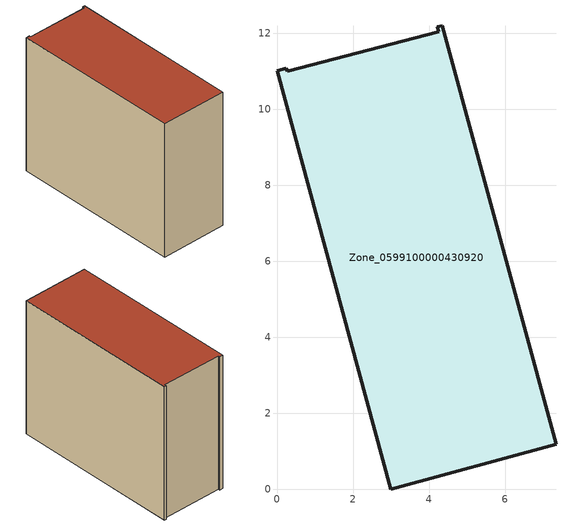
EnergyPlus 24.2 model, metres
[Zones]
Zone_0599100000430920
 floor ground (C_G): 0,11.01 0.24,11.08 0.27,10.99 4.25,12.03 4.22,12.16 4.34,12.19 7.34,1.18 3,0 z0
 wall outside (C_F): 4.34,12.19 4.22,12.16 4.25,12.03 0.27,10.99 0.24,11.08 0,11.01 3,0 7.34,1.18 4.34,12.19 z0:9.24
 roof outside (C_R): 4.25,12.03 0.27,10.99 0.24,11.08 0,11.01 3,0 7.34,1.18 4.34,12.19 4.22,12.16 z9.24
[BUILDING]
Pand.0599100000430920: North Axis=0; Terrain=City; Loads Convergence Tolerance Value=0.04; Temperature Convergence Tolerance Value=0.4; Solar Distribution=FullExterior; Maximum Number of Warmup Days=25; Minimum Number of Warmup Days=1
[Site:Location]
Rotterdam.The.Hague.AP_ZH_NLD Design_Conditions: Latitude=51.96; Longitude=4.45; Time Zone=1; Elevation=-4.5
[SITE:GROUNDTEMPERATURE:BUILDINGSURFACE]
18, 18, 18, 18, 18, 18, 18, 18, 18, 18, 18, 18
[MATERIAL] Thermal Absorptance=0.9; Solar Absorptance=0.7; Visible Absorptance=0.7
Name | Roughness | Thickness | Conductivity | Density | Specific Heat
G.TI.2006-2014 | MediumSmooth | 0.15 | 0.06 | 540 | 1210
F.TI.2006-2014 | Rough | 0.3 | 0.12 | 1920 | 840
R.TI.2006-2014 | MediumRough | 0.2 | 0.08 | 1500 | 1000
[CONSTRUCTION]
C_G: G.TI.2006-2014
C_F: F.TI.2006-2014
C_R: R.TI.2006-2014
[ZONE]
Zone_0599100000430920: Type=1; Multiplier=1; Ceiling Height=Autocalculate; Volume=Autocalculate; Floor Area=autocalculate; Part of Total Floor Area=Yes
[ZONEINFILTRATION:DESIGNFLOWRATE]
Infil_Zone_0599100000430920: Zone or ZoneList or Space or SpaceList=Zone_0599100000430920; Schedule=AlwaysOn; Design Flow Rate Calculation Method=Flow/Area; Flow Rate per Floor Area=0.0015; Constant Term Coefficient=1; Temperature Term Coefficient=0; Velocity Term Coefficient=0; Velocity Squared Term Coefficient=0
[HVACTEMPLATE:ZONE:IDEALLOADSAIRSYSTEM]
Zone_0599100000430920: Maximum Heating Supply Air Temperature=50; Minimum Cooling Supply Air Temperature=13; Maximum Heating Supply Air Humidity Ratio=0.0156; Minimum Cooling Supply Air Humidity Ratio=0.0077; Heating Limit=NoLimit; Cooling Limit=NoLimit; Dehumidification Control Type=ConstantSensibleHeatRatio; Cooling Sensible Heat Ratio=0.7; Dehumidification Setpoint=60; Humidification Control Type=None; Humidification Setpoint=30; Outdoor Air Method=None; Outdoor Air Flow Rate per Person=0.00944; Outdoor Air Flow Rate per Zone Floor Area=0; Outdoor Air Flow Rate per Zone=0; Demand Controlled Ventilation Type=None; Outdoor Air Economizer Type=NoEconomizer; Heat Recovery Type=None; Sensible Heat Recovery Effectiveness=0.7; Latent Heat Recovery Effectiveness=0.65
[ZONECONTROL:THERMOSTAT]
ThermostatControl_Zone_0599100000430920: Zone or ZoneList=Zone_0599100000430920; Control Type Schedule=DualSetpointControlType; Control 1=Thermostat_Zone_0599100000430920; Temperature Difference Between Cutout And Setpoint=0
[THERMOSTATSETPOINT:DUALSETPOINT]
Thermostat_Zone_0599100000430920: Heating Setpoint Temperature Schedule=HeatingSetpoint_Zone_0599100000430920; Cooling Setpoint Temperature Schedule=CoolingSetpoint_Zone_0599100000430920
[SCHEDULE:COMPACT]
HeatingSetpoint_Zone_0599100000430920: Through: 12/31, For: AllDays, Until: 24:00, 21
CoolingSetpoint_Zone_0599100000430920: Through: 12/31, For: AllDays, Until: 24:00, 24
DualSetpointControlType: Through: 12/31, For: AllDays, Until: 24:00, 4
AlwaysOn: Through: 12/31, For: AllDays, Until: 24:00, 1
